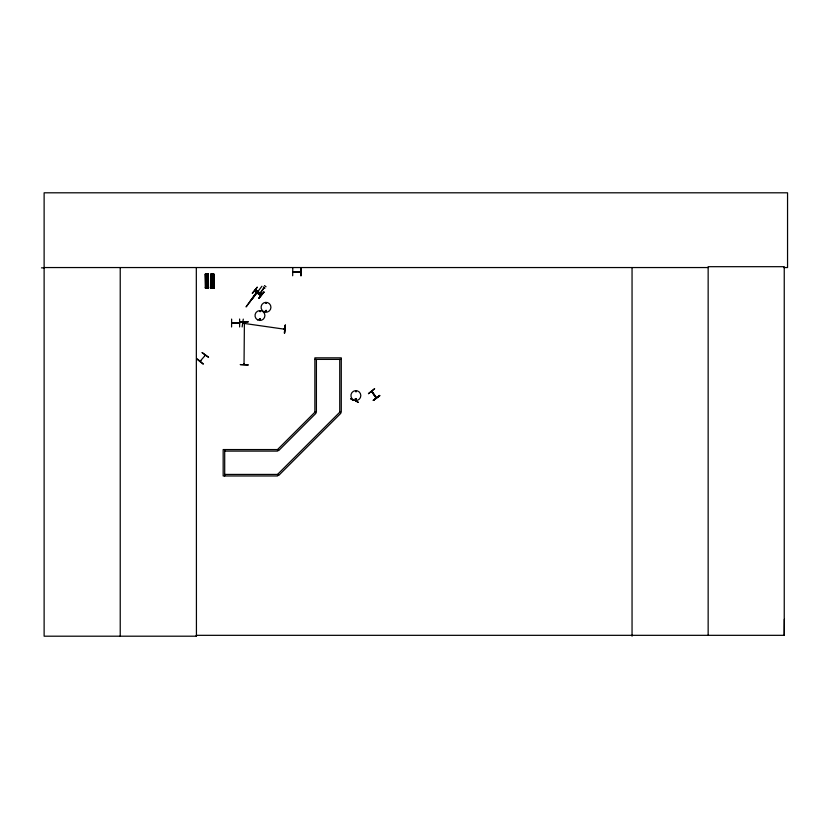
<?xml version="1.0" encoding="UTF-8"?>
<svg xmlns="http://www.w3.org/2000/svg" width="829" height="829" viewBox="0 0 829 829"><rect width="100%" height="100%" fill="white"/><g stroke="black" fill="none" stroke-linecap="round" stroke-linejoin="round"><path stroke-width="1.24" d="M783.674 267.549L787.55 267.549L787.55 192.805L44.124 192.805L44.124 636.195L196.432 636.195L196.328 635.325L784.244 635.325L784.358 619.294M244.389 364.377L244.389 363.827M259.55 311.31L260.265 311.725L259.767 311.082M259.197 319.238C261.187 316.916 260.379 321.517 259.27 319.424M259.425 319.238C261.011 317.766 259.954 320.668 259.55 319.476M265.249 310.979C267.239 308.657 266.43 313.269 265.321 311.165M266.43 303.279L265.632 302.948L266.347 303.362M265.539 310.979C267.042 309.258 265.974 312.979 265.601 310.74M355.133 399.101C356.46 401.858 356.864 397.195 355.258 398.946M356.252 391.589C355.226 389.962 355.745 393.153 356.242 391.267M242.141 326.958L243.27 319.113M242.866 323.279L243.415 323.351M283.984 329.206L284.741 328.947M284.285 333.03L285.311 325.175M243.995 363.838L244.037 364.47L244.4 322.294M204.576 355.734L205.126 355.05M376.428 397.63L371.993 391.361M355.403 399.029C355.828 401.143 356.895 398.034 355.537 398.967M200.939 360.781L200.214 361.154L205.291 355.289M231.664 322.895L239.581 322.844M252.244 293.197L257.342 287.124L252.482 293.373M257.166 291.642L249.55 302.171M257.446 291.86L246.068 306.917L257.094 291.601M252.555 298.616L261.912 286.243M257.498 292.751L258.161 292.15M257.757 292.958L258.296 292.254M257.933 293.083L258.472 292.388M258.182 293.134L258.047 292.202M258.068 293.186L258.658 292.637M264.005 287.435L260.379 292.969L264.358 287.704M258.928 294.326L260.109 292.761M259.104 294.461L260.285 292.896M258.928 298.253L263.746 291.963M263.985 292.14L258.886 298.222L264.016 292.16M203.281 363.879L197.178 358.822M202.152 352.657L208.576 357.309L202.183 352.615M231.664 323.165L239.591 323.248M292.865 271.663L300.709 271.663M242.835 322.916L243.539 323.009M284.046 328.771L284.699 329.227L242.876 323.237M244.317 322.927L244.358 322.294M368.449 393.599L374.667 388.677L368.511 393.682M373.226 400.189L379.641 395.537M373.402 400.428L379.817 395.775M206.856 288.181L206.867 287.487M212.421 288.171L212.535 287.487M205.302 274.067L208.348 274.026L208.493 288.337L205.457 288.378L205.302 274.067L205.519 288.378M210.908 274.067L213.965 274.026L214.12 288.337L211.063 288.378M205.519 275.518L208.162 275.487M211.136 275.518L213.778 275.487M205.53 276.492L208.172 276.461M211.146 276.492L213.789 276.461M205.551 277.943L208.183 277.912M211.157 277.943L213.799 277.912M205.561 279.228L208.203 279.207M211.167 279.228L213.809 279.207M205.571 280.689L208.214 280.658M211.188 280.689L213.83 280.658M205.644 286.917L208.286 286.886M211.25 286.917L213.892 286.886M205.209 287.331L208.732 287.29M210.815 287.331L214.338 287.29M210.825 287.435L214.338 287.404M231.633 319.072L231.581 326.989M240.213 321.714L248.13 321.693M240.213 322.046L248.13 321.994M239.612 326.947L239.612 319.02M248.14 364.926L240.213 364.573L248.14 364.957M41.45 267.86L44.124 267.85M44.124 267.549L708.153 267.549M292.782 267.84L292.678 275.756M300.709 267.84L300.823 275.756M294.544 271.902L299.093 271.902M300.709 272.026L292.865 272.005M231.83 323.248L239.591 323.144L231.788 323.248M314.875 359.392L341.279 359.392M224.7 451.1L277.518 451.1L277.518 449.567L314.875 412.21L314.875 357.848L341.279 357.848L341.279 412.21L339.745 412.21L277.518 474.426L224.7 474.426M376.262 397.858L371.962 391.392M283.953 328.844L284.637 328.906M283.984 329.165L284.616 329.217M264.451 285.57L266.036 286.761M263.394 286.969L264.969 288.16M255.467 289.611L261.809 294.357M255.291 289.839L261.539 294.709M254.42 290.979L260.741 295.756M196.929 359.144L203.095 364.107M243.995 322.844L244.037 322.212M214.058 288.337L213.778 274.026L213.913 288.337M213.561 274.026L213.706 288.337M213.271 274.036L213.54 288.347M213.395 288.347L213.105 274.036L213.188 288.347M212.991 288.347L212.193 288.357M211.841 274.057L211.934 288.368M211.602 274.057L211.809 288.378M211.488 274.067L211.582 288.378L211.26 274.067M211.115 274.067L211.271 288.378M210.98 274.067L211.074 288.378M208.172 274.026L208.297 288.337M208.006 274.026L208.1 288.337M207.83 274.026L207.996 288.337M207.602 274.036L207.81 288.347M207.437 274.036L207.582 288.347M207.385 288.347L206.576 288.357M206.214 274.057L206.38 288.368M206.048 274.057L206.172 288.378M205.996 274.057L206.027 288.378M205.83 274.067L205.965 288.378M205.53 274.067L205.799 288.378M784.244 635.325L784.244 266.689L708.153 266.689L708.153 635.325M632.05 267.549L632.05 636.195M339.745 359.392L339.745 412.21L340.833 413.298L278.617 475.525L277.518 474.426L277.518 475.97L223.167 475.97L223.167 449.567L277.518 449.567L278.617 450.655L315.963 413.298L314.875 412.21L316.409 412.21L316.409 359.392M301.114 267.84L301.114 275.756M224.7 449.567L224.7 475.97M196.318 267.549L196.432 636.195M120.226 267.549L120.226 636.195M206.317 279.798C207.063 282.036 208.048 278.192 206.317 279.798M211.923 279.798C212.67 282.036 213.654 278.192 211.923 279.798M285.259 325.165L284.616 333.071L285.259 325.165M244.358 364.377L244.348 363.693L244.358 364.377M371.651 391.506L376.179 397.972L371.589 391.485M350.698 398.749L353.579 400.417L350.698 398.749M355.444 400.708L358.325 402.376L355.444 400.708M379.578 395.443L373.423 400.459L379.578 395.443M261.011 295.414L254.69 290.627L260.98 295.456M353.392 399.879A4.953 4.953 0 0 0 360.822 395.599A4.953 4.953 0 0 0 353.392 391.309A4.953 4.953 0 0 0 353.392 399.879M263.549 311.538A4.922 4.922 0 0 0 270.938 307.279A4.922 4.922 0 0 0 263.549 303.01A4.922 4.922 0 0 0 263.549 311.538M257.487 319.807A4.943 4.943 0 0 0 264.907 315.528A4.943 4.943 0 0 0 257.487 311.248A4.943 4.943 0 0 0 257.487 319.807"/></g></svg>
